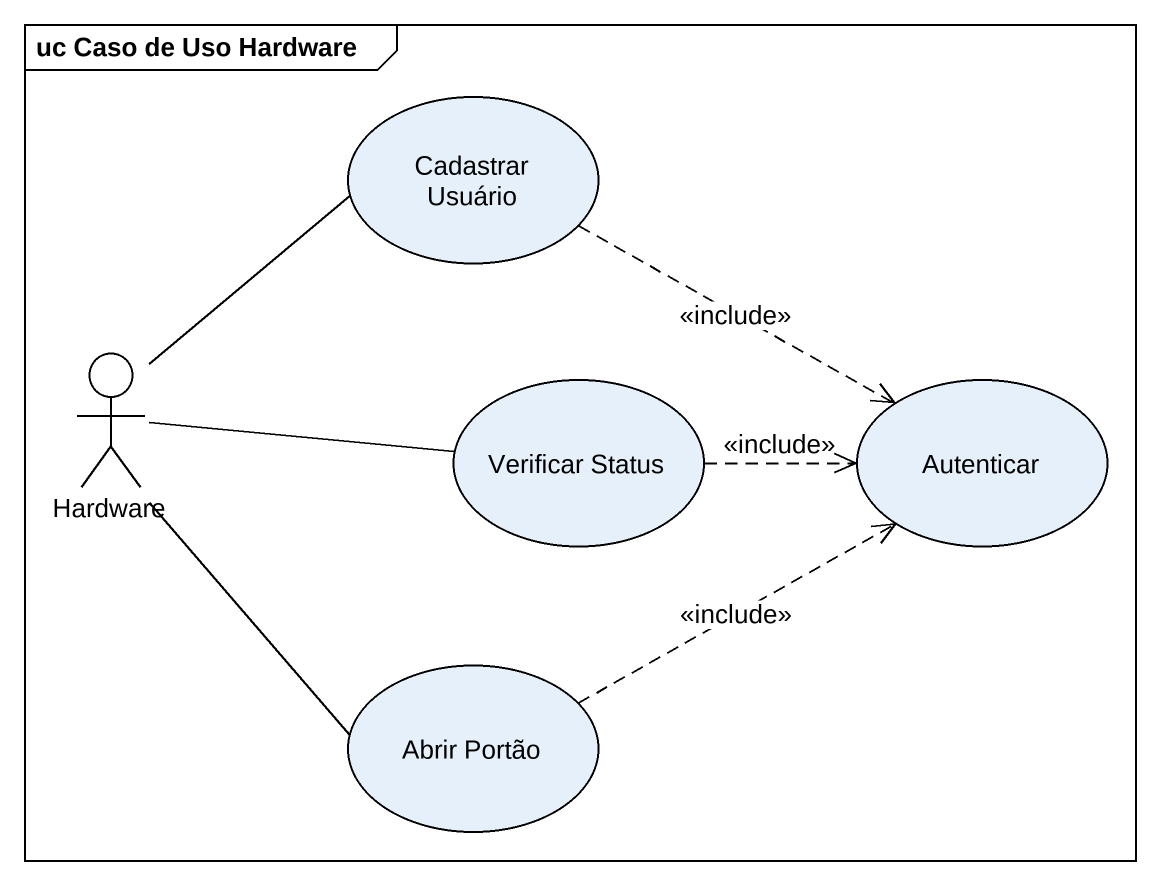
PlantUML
@startuml
mainframe uc Caso de Uso Hardware
usecase "Cadastrar Usuário" as Cadastrar_Usuário
actor Hardware
usecase "Verificar Status" as Verificar_Status
usecase Autenticar
usecase "Abrir Portão" as Abrir_Portão
Cadastrar_Usuário .right.> Autenticar : <<include>>
Hardware -up- Cadastrar_Usuário
Hardware -right- Verificar_Status
Hardware -- Abrir_Portão
Verificar_Status .right.> Autenticar : <<include>>
Abrir_Portão .right.> Autenticar : <<include>>
@enduml
